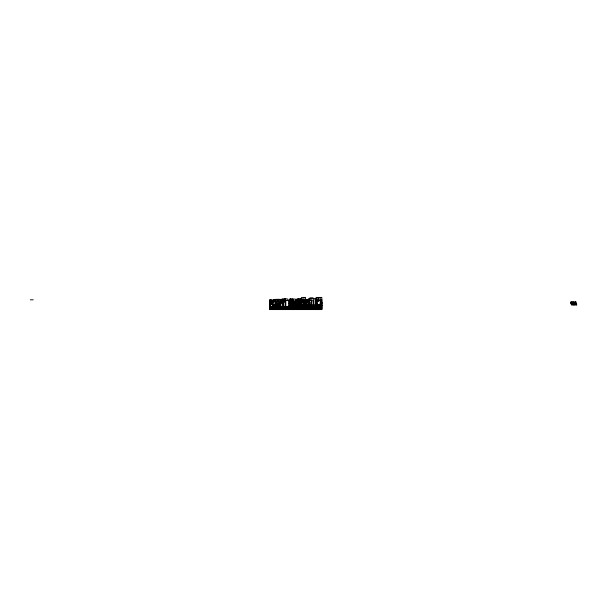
<?xml version="1.0" encoding="UTF-8"?>
<svg xmlns="http://www.w3.org/2000/svg" width="607" height="607" viewBox="0 0 607 607"><rect width="100%" height="100%" fill="white"/><g stroke="black" fill="none" stroke-linecap="round" stroke-linejoin="round"><path stroke-width="0.91" d="M309.942 297.817L313.007 297.817M282.05 298.856L287.301 298.856L287.301 300.708M316.179 298.758L308.303 298.758L308.303 302.407M275.396 299.35L280.32 299.35L280.32 301.08M321.3 299.585L321.816 299.585L321.74 303.591M30.35 299.805L33.21 299.805M273.552 299.767L277.771 299.767L277.771 302.248M269.819 300.002L273.825 300.002M301.922 299.949L308.31 299.896M282.285 300.26L277.839 300.26L277.839 301.8M271.124 300.548L275.001 300.548M269.819 300.86L273.545 300.86M293.598 300.844L303.841 300.844M308.379 300.989L305.321 300.989L305.321 303.333M269.819 301.019L271.632 301.019M270.206 301.353L275.487 301.353L275.426 306.71M275.054 301.512L280.813 301.406M289.258 301.838L304.228 301.838L304.228 302.878M269.819 302.005L273.81 302.005M281.868 302.005L285.563 302.005L285.563 306.71M321.816 302.028L321.52 303.591M282.126 302.347L278.484 302.347L278.484 304.805M305.67 302.612L303.872 302.81L306.004 303.068M321.3 302.552L321.816 302.552M309.562 302.756L310.86 302.756L310.86 305.412M269.819 302.81L270.676 302.81M289.258 302.878L294.289 302.878M294.638 302.878L299.714 302.878M321.3 302.81L321.816 302.81M570.944 302.878L573.236 302.878M573.881 302.878L575.914 302.878M269.819 303.068L270.676 303.068M275.07 303.068L277.3 303.068M303.083 303.068L306.558 303.068M321.369 303.068L321.816 303.068M293.401 303.227L290.723 303.227L290.723 305.647M269.819 303.333L270.676 303.333M278.894 303.386L279.554 303.386M288.5 303.409L289.858 303.409L289.812 306.71M293.902 303.394L295.526 303.394M299.137 303.333L298.485 303.333L298.485 304.631M303.151 303.333L305.662 303.333M321.369 303.333L321.816 303.333M293.75 303.432L295.526 303.462M269.819 303.591L270.365 303.591L270.365 300.86M276.147 303.591L278.75 303.591M306.232 303.659L305.556 303.849M321.369 303.591L321.816 303.591M269.819 303.849L270.752 303.849M289.433 302.294L289.175 299.039L289.258 303.917L291.003 303.917M292.612 303.917L298.037 303.917M303.204 303.849L304.904 303.849M317.18 303.849L315.974 303.849L315.974 304.889M320.17 303.849L320.792 303.849L320.898 305.154M321.369 303.849L321.816 303.849M293.211 303.978L298.037 303.978L298.037 302.878M269.819 304.115L270.752 304.115M277.71 304.115L279.387 304.115M293.158 304.115L294.956 304.115M296.375 304.175L300.162 304.115M315.974 304.115L317.18 304.115M320.041 304.115L321.027 304.115L321.065 304.631M321.369 304.115L321.816 304.115M269.819 304.244L272.975 304.244L272.968 306.71M296.125 304.289L297.157 304.213M269.819 304.373L270.676 304.373M279.243 304.342L273.127 304.373L273.158 306.71M293.158 304.373L294.956 304.373M295.882 304.395L296.99 304.213M297.096 304.373L299.539 304.373M303.174 304.373L304.593 304.373M305.412 304.373L306.125 304.373M315.974 304.373L316.824 304.631M320.041 304.373L321.816 304.373M297.263 304.433L295.548 304.623M269.819 304.631L270.676 304.631M293.067 304.631L294.956 304.631M296.322 304.585L295.465 304.585M296.762 304.631L297.263 304.631M299.858 304.631L297.46 304.631L297.46 305.928M305.283 304.631L306.937 304.631L306.937 305.412M315.974 304.631L317.127 304.889M321.816 304.631L320.261 304.631L320.253 297.43M297.263 304.699L294.941 305.018M269.819 304.889L270.183 306.71M293.067 304.889L295.746 304.843M297.263 304.889L296.079 304.623M315.761 304.889L321.816 304.889M291.269 304.957L289.296 304.957L289.296 303.917M292.779 305.018L297.066 304.957M269.819 305.154L270.585 305.154M276.003 305.154L279.288 305.154L279.288 306.71M291.815 305.154L297.119 305.154M321.816 305.154L302.074 305.154L302.074 306.452M288.886 305.283L290.358 305.283M296.573 305.215L293.333 305.283L293.333 305.867M312.901 305.215L321.816 305.215M269.819 305.412L270.676 305.412M273.158 305.412L275.707 305.412M288.31 305.412L292.088 305.412L292.088 306.71M293.333 305.412L297.035 305.412M321.816 305.412L301.277 305.67M294.547 305.473L296.216 305.473M303.303 305.473L321.816 305.473M270.676 305.67L269.819 305.67L269.834 301.899L271.344 301.899L271.344 304.729M294.478 305.67L302.544 305.67M321.816 305.67L311.042 305.67L311.05 305.154M294.463 305.738L297.696 305.738M300.033 305.738L302.529 305.738M311.042 305.738L315.655 305.738M269.819 305.928L270.676 305.928M302.529 305.928L294.448 305.928L302.681 305.996M321.816 305.928L308.121 306.194M269.819 306.194L270.676 306.194M294.448 306.194L302.681 306.194M305.693 306.194L321.816 306.194M296.284 306.254L302.681 306.254M269.698 306.452L270.676 306.452M321.816 306.452L291.072 306.71M269.819 306.52L270.472 306.52M291.36 306.52L302.908 306.52M269.698 306.71L321.816 306.71M269.819 306.967L321.816 306.967M269.819 307.233L321.816 307.233M269.819 307.491L321.816 307.491M269.819 307.749L321.816 307.749M269.819 308.015L321.816 308.015M269.819 308.273L321.816 308.273M269.819 308.531L321.816 308.531M269.819 308.788L321.816 308.788M269.819 309.054L321.816 309.054M269.819 309.312L321.816 309.312M576.43 303.917L576.43 304.957M575.914 303.917L575.914 301.838L573.881 301.838L573.881 303.917M575.694 301.838L575.694 303.917M574.837 303.917L574.837 304.957M574.617 303.917L574.617 304.957L576.65 304.957L576.65 303.917L570.944 303.917L570.944 301.838L573.236 301.838L573.236 303.917M573.972 303.917L573.972 304.957L571.68 304.957L571.68 303.917M573.752 303.917L573.752 304.957M573.016 301.838L573.016 303.917M571.908 303.917L571.908 304.957M571.172 301.838L571.172 303.917M321.52 304.631L321.429 305.154M320.602 305.412L320.602 304.889L318.796 304.957L318.796 305.412M320.45 304.889L320.504 300.207L316.399 300.207L316.399 304.889M319.912 304.957L319.912 305.67M319.859 304.889L317.992 304.631L317.947 305.67M318.933 304.373L318.933 304.889M318.819 297.43L318.819 301.163M318.356 297.43L318.356 301.163M317.947 297.43L317.947 301.163M317.4 300.207L317.4 304.889M316.96 304.631L316.96 305.67M316.148 305.154L316.133 297.43L321.816 297.43L321.816 309.57L269.819 309.57L269.819 299.714L271.117 299.714L271.117 301.527M315.966 298.758L315.966 305.154M315.784 298.758L315.784 305.154M315.655 305.412L315.655 305.928M314.987 305.473L314.987 305.928M314.009 305.473L314.009 305.928M313.865 298.758L313.865 305.154M313.182 305.412L313.182 300.731L309.282 300.731L309.282 303.538M313.022 305.473L313.022 305.928M312.901 305.154L312.901 305.67M312.036 305.154L312.036 305.928M311.641 300.731L311.558 306.452M310.974 298.758L310.974 300.579M310.564 305.154L310.564 306.452M310.101 305.154L310.101 306.452M309.623 298.758L309.623 302.407M309.631 302.756L309.631 305.412M309.449 305.412L309.449 301.983L305.731 301.983L305.693 306.452M308.212 301.983L308.212 305.412M308.03 301.983L308.03 305.412M307.984 299.896L307.984 301.664M307.119 301.656L307.119 299.873L296.307 299.805L296.307 300.844M306.581 301.983L306.581 305.412M306.125 305.67L306.148 304.115L303.925 304.115L303.925 305.412M305.89 304.631L305.89 305.412M305.571 300.033L305.571 297.43L301.52 297.43L301.52 299.168M305.412 303.333L305.412 304.631M305.146 302.612L305.124 303.068M305.071 304.115L305.071 305.412M304.964 303.333L304.911 304.631M304.13 299.873L304.16 303.068M304.16 305.154L304.16 305.67M304.031 303.333L304.016 304.631M303.902 297.43L303.902 300.033M303.841 300.799L303.841 301.891M303.735 305.412L303.712 302.316L299.243 302.316L299.243 304.638M303.401 305.67L303.204 303.333M303.105 299.759L303.105 300.844M302.794 305.154L302.794 306.452M302.605 305.154L302.605 306.452M302.521 306.254L302.521 306.71M302.369 299.759L302.369 298.712L297.043 298.712L297.043 299.805M302.187 305.738L302.187 306.71M301.74 305.67L301.74 304.373L299.866 304.373L300.033 306.194M301.656 302.316L301.656 305.412M301.209 305.928L301.209 306.71M300.723 302.316L300.723 304.638M300.556 305.996L300.556 306.71M300.435 298.712L300.435 299.759M300.397 299.759L300.397 300.844M300.29 304.373L300.29 305.67M300.222 305.928L300.222 306.71M300.116 302.316L300.116 304.638M299.812 304.115L299.858 305.928M299.653 304.631L299.653 305.928M299.198 300.799L299.198 301.891M299.236 305.67L299.236 306.71M298.985 306.254L298.985 306.71M298.697 298.712L298.697 299.759M298.659 304.631L298.659 305.928M298.598 304.631L298.598 305.928M298.432 298.712L298.432 299.805M298.424 301.838L298.424 302.931L294.638 302.931L294.638 301.838M298.5 306.254L298.5 306.71M298.249 305.67L298.249 306.71M297.696 305.67L297.627 306.194M297.612 305.928L297.4 304.107M297.263 305.738L297.263 306.71M297.24 304.099L297.134 305.67M297.111 300.799L297.111 301.891M297.035 304.115L297.035 305.67M297.066 305.996L297.066 306.452M296.937 306.254L296.937 306.71M296.823 304.289L296.777 305.154M296.747 305.928L296.542 304.175M296.633 306.194L296.633 306.71M296.573 304.889L296.573 305.412M296.573 306.194L296.573 306.71M296.284 304.957L296.284 306.71M296.216 305.154L296.186 305.928M295.996 301.838L295.92 302.976M295.844 302.939L294.645 303.242M295.685 300.799L295.685 301.838M295.655 305.867L295.655 306.452M295.609 302.878L295.609 303.978M295.495 305.738L295.579 306.71M295.427 301.489L295.427 299.092L292.65 299.092L292.65 302.294M295.488 303.105L294.372 303.5M295.298 302.878L295.298 303.978M295.298 304.957L295.351 306.71M295.131 306.156L295.131 306.71M295.048 304.767L295.048 306.452M294.926 305.154L294.926 306.452M294.661 305.215L294.661 305.67M294.6 305.283L294.6 305.867M294.289 301.838L294.289 303.917M294.312 305.283L294.312 305.867M294.061 302.028L293.576 302.028M293.864 305.154L293.864 306.452M293.598 300.799L293.636 302.028M293.576 303.788L293.553 304.957M293.522 305.154L293.53 306.71M293.371 303.227L293.401 305.647M293.325 306.52L293.325 306.967M292.961 299.092L292.961 302.294M292.65 303.227L292.65 305.647M292.331 302.294L292.331 299.039L289.926 299.039L289.956 302.294M292.202 299.039L292.202 302.294M292.02 305.154L292.02 306.452M291.853 299.039L291.899 302.294M291.034 303.227L291.034 305.647M290.723 299.039L290.723 302.294M290.351 299.039L290.351 302.294M290.26 299.039L290.26 302.294M289.478 303.409L289.478 305.693M289.205 305.412L289.205 306.71M288.917 306.71L288.917 300.473L281.701 300.473L281.701 303.143M285.798 300.473L285.798 306.71M285.556 298.856L285.556 300.708M285.07 300.989L285.07 299.433L280.882 299.433L280.882 300.989M284.82 299.433L284.82 300.989M284.531 299.433L284.531 300.989M284.433 298.856L284.433 300.708M284.175 299.433L284.175 300.989M283.985 299.433L283.985 300.989M283.894 302.005L283.894 306.71M283.484 300.473L283.484 302.256M283.363 299.433L283.363 300.989M283.461 306.967L283.355 302.81L279.516 302.81L279.516 306.71M283.264 300.473L283.264 302.256M283.09 300.473L283.09 302.256M282.528 302.81L282.528 306.71M281.982 300.473L281.982 302.256M281.845 300.26L281.845 302.567M281.807 300.26L281.807 302.567M280.821 302.81L280.821 306.71M280.707 300.26L280.813 302.885M280.684 301.406L280.684 302.885M280.039 301.406L279.941 306.71M279.69 301.406L279.69 302.885M279.319 302.347L279.319 303.986M279.121 301.406L279.121 302.885M279.121 305.154L279.121 306.71M278.742 304.342L278.742 305.92M278.545 299.35L278.545 301.08M278.56 304.115L278.636 305.92M278.074 299.35L278.074 301.945M278.006 299.35L278.006 301.945M278.029 304.342L277.953 305.92M277.68 304.373L277.68 305.928M277.361 304.373L277.361 305.928M277.118 304.342L277.118 305.92M276.83 304.373L276.83 305.928M276.367 301.512L276.367 303.068M276.329 304.373L276.329 306.71M276.185 299.767L276.185 302.248M276.162 304.373L276.162 306.71M276.094 303.068L276.094 304.631M275.98 304.373L276.003 306.71M275.715 304.373L275.707 306.71M275.608 301.512L275.608 303.068M275.548 305.412L275.548 306.71M275.32 301.512L275.32 303.068M274.129 306.71L274.129 305.154L273.499 305.154L273.499 306.71M273.848 301.353L273.81 304.562M273.757 305.412L273.757 306.71L273.734 305.154M272.847 305.154L272.847 306.71M272.642 304.244L272.71 306.71M272.444 302.005L272.444 304.562M270.343 304.115L270.335 306.71M270.236 301.019L270.206 305.154M270.016 304.631L270.016 305.928M298.045 300.844L298.045 299.759L297.969 300.844M274.895 301.421L274.895 299.767L274.819 301.421"/></g></svg>
